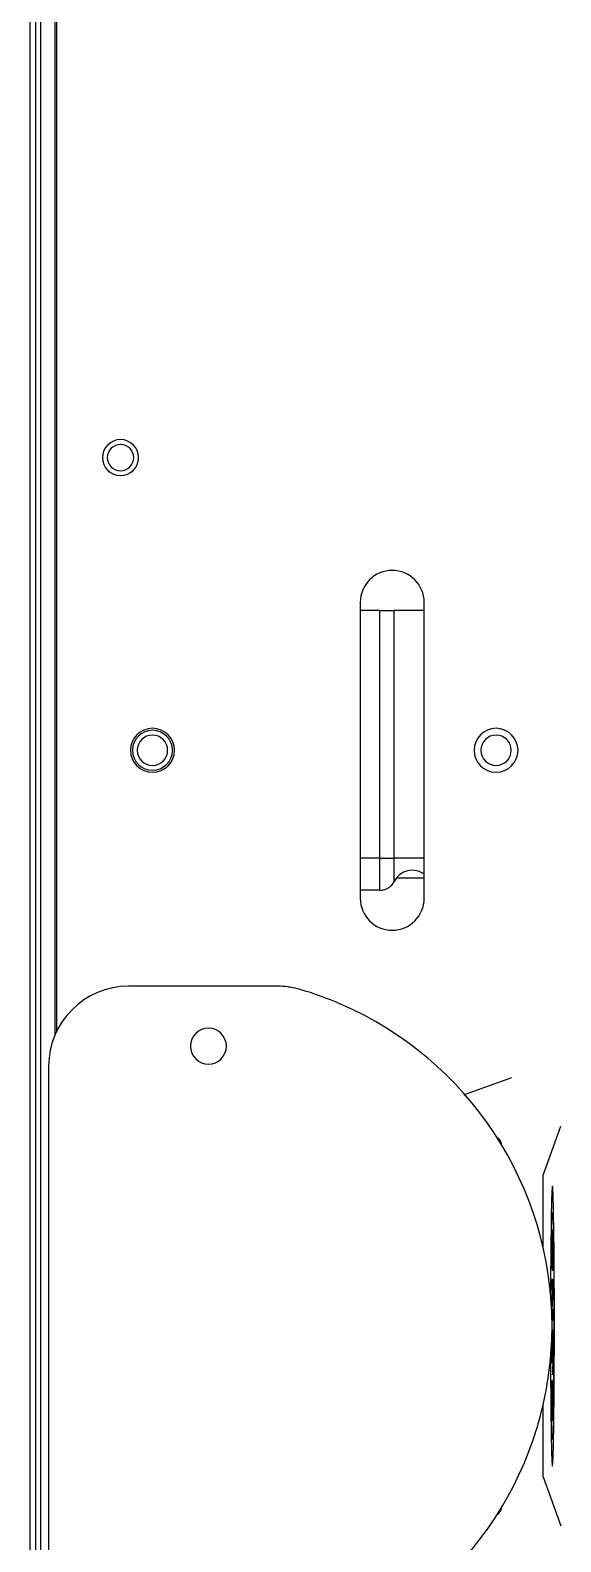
# Model space of a CAD drawing. Header units: millimetres. Extents: x 473 to 3963, y -1329 to 3488.
# Drawn here: x 1834.8 to 1901.2, y 2793.2 to 2982.2 of the extents above; entities that cross this region are included whole.
import ezdxf

# ---------------------------------------------------------------- set-up
doc = ezdxf.new("R2010")
doc.units = ezdxf.units.MM
doc.header["$LTSCALE"] = 392.37
doc.layers.get('0').update_dxf_attribs({"linetype": 'CONTINUOUS'})

msp = doc.modelspace()

# ---------------------------------------------------------------- linework, layer by layer
at = {"linetype": 'Continuous'}
for p, q in [((1834.85, 2707.93), (1834.85, 3360.33)), ((1834.85, 2707.93), (1834.85, 3360.33)), ((1836.15, 3360.13), (1836.15, 2710.73)), ((1836.15, 3360.13), (1836.15, 2710.73)), ((1835.54, 2710.93), (1835.54, 3357.33)), ((1837.95, 3279.79), (1837.95, 2856.48)), ((1838.15, 3279.36), (1838.15, 2856.9)), ((1876.15, 2910.63), (1876.15, 2873.63)), ((1878.62, 2909.63), (1876.15, 2909.63)), ((1878.62, 2909.63), (1880.41, 2909.63)), ((1878.62, 2878.63), (1878.62, 2909.63)), ((1884.15, 2909.63), (1880.41, 2909.63)), ((1880.41, 2878.63), (1880.41, 2909.63)), ((1884.15, 2873.63), (1884.15, 2910.63)), ((1878.62, 2878.63), (1876.15, 2878.63)), ((1878.62, 2874.63), (1878.62, 2878.63)), ((1878.62, 2878.63), (1880.41, 2878.63)), ((1880.41, 2877.91), (1880.41, 2878.63)), ((1884.15, 2878.63), (1880.41, 2878.63)), ((1880.41, 2875.74), (1880.41, 2877.91)), ((1884.15, 2876.13), (1880.7, 2876.13)), ((1878.62, 2874.63), (1876.15, 2874.63)), ((1847.18, 2862.63), (1847.15, 2862.63)), ((1865.81, 2862.63), (1847.18, 2862.63)), ((1837.15, 2852.63), (1837.15, 2787.63)), ((1889.19, 2849.08), (1895.14, 2851.23)), ((1899.03, 2838.99), (1901.25, 2845.12)), ((1899.03, 2829.88), (1899.03, 2838.99)), ((1900.06, 2834.31), (1900.06, 2834.3)), ((1900.34, 2834.28), (1900.34, 2834.32)), ((1900.09, 2831.98), (1900.09, 2832.11)), ((1900.26, 2832.1), (1900.18, 2832.1)), ((1900.26, 2832.1), (1900.26, 2832.1)), ((1900.31, 2832.11), (1900.32, 2831.98)), ((1900.38, 2832.11), (1900.38, 2832.23)), ((1900.06, 2830.8), (1900.07, 2830.96)), ((1900.06, 2830.62), (1900.06, 2830.8)), ((1900.19, 2830.62), (1900.26, 2830.62)), ((1900.03, 2828.46), (1900.03, 2828.59)), ((1900.03, 2828.26), (1900.03, 2828.46)), ((1900.26, 2828.59), (1900.19, 2828.59)), ((1899.98, 2827.11), (1899.98, 2827.04)), ((1900.01, 2825.46), (1900.01, 2825.97)), ((1900.27, 2825.97), (1900.13, 2825.97)), ((1900.18, 2827.11), (1900.26, 2827.11)), ((1900, 2825.11), (1900.01, 2825.21)), ((1900, 2824.7), (1900, 2825.11)), ((1900, 2824.63), (1900, 2824.7)), ((1900.01, 2825.21), (1900.01, 2825.46)), ((1900.11, 2825.46), (1900.11, 2825.21)), ((1900.22, 2824.63), (1900.12, 2822.16)), ((1900.13, 2824.7), (1900.22, 2824.7)), ((1900.18, 2822.24), (1900.28, 2824.62)), ((1900.28, 2824.69), (1900.28, 2824.79)), ((1900.28, 2824.62), (1900.28, 2824.69)), ((1900.29, 2825.17), (1900.29, 2825.46)), ((1900.12, 2822.16), (1900.12, 2822.08)), ((1900.27, 2822.16), (1900.18, 2822.16)), ((1900.13, 2820.89), (1900.17, 2820.89)), ((1900.17, 2820.89), (1900.27, 2820.89)), ((1900.29, 2821.4), (1900.29, 2821.66)), ((1900.41, 2821.01), (1900.41, 2820.89)), ((1899.97, 2814.02), (1899.98, 2813.36)), ((1900.02, 2813.36), (1900.01, 2814.02)), ((1900.02, 2813.12), (1900.02, 2813.36)), ((1900.2, 2812.05), (1900.16, 2813.12)), ((1900.24, 2813.12), (1900.2, 2812.05)), ((1900.03, 2812.04), (1900.03, 2812.05)), ((1900.03, 2811.92), (1900.03, 2812.04)), ((1900.03, 2811.7), (1900.03, 2811.92)), ((1900.04, 2810.8), (1900.04, 2810.85)), ((1900.12, 2811.92), (1900.16, 2810.86)), ((1900.16, 2810.8), (1900.12, 2809.73)), ((1900.24, 2810.86), (1900.28, 2811.92)), ((1900.28, 2809.73), (1900.24, 2810.8)), ((1899.03, 2801.28), (1899.03, 2810.39)), ((1900.06, 2809.61), (1900.06, 2809.73)), ((1900.06, 2809.6), (1900.06, 2809.61)), ((1900.06, 2809.39), (1900.06, 2809.6)), ((1900.16, 2808.54), (1900.2, 2809.6)), ((1900.2, 2809.6), (1900.24, 2808.54)), ((1900.09, 2808.24), (1900.09, 2808.29)), ((1900.32, 2808.29), (1900.31, 2808.24)), ((1900.34, 2805.95), (1900.35, 2806.22)), ((1899.03, 2801.28), (1901.25, 2795.14))]:
    msp.add_line(p, q, dxfattribs=at)
for centre, radius, start, end in [((1846.15, 2928.73), 2.25, 0, 180), ((1846.15, 2928.73), 1.65, 0, 180), ((1846.15, 2928.73), 2.25, 180, 360), ((1846.15, 2928.73), 1.65, 180, 360), ((1880.15, 2910.63), 4, 0, 180), ((1850.15, 2892.13), 2.75, 0, 180), ((1850.15, 2892.13), 2.5, 0, 180), ((1850.15, 2892.13), 1.9, 0, 180), ((1893.15, 2892.13), 2.75, 0, 180), ((1893.15, 2892.13), 1.9, 0, 180), ((1850.15, 2892.13), 2.75, 180, 360), ((1850.15, 2892.13), 2.5, 180, 360), ((1850.15, 2892.13), 1.9, 180, 360), ((1893.15, 2892.13), 2.75, 180, 360), ((1893.15, 2892.13), 1.9, 180, 360), ((1882.65, 2874.63), 2.5, 52.6371, 153.6122), ((1878.62, 2876.63), 2, 292.1328, 301.8062), ((1878.62, 2876.63), 2, 292.1328, 301.8062), ((1878.62, 2876.63), 2, 301.8062, 308.6475), ((1878.62, 2876.63), 2, 301.8062, 308.6475), ((1878.62, 2876.63), 2, 308.6475, 317.7093), ((1878.62, 2876.63), 2, 308.6475, 317.7093), ((1878.62, 2876.63), 2, 317.7093, 333.6122), ((1878.62, 2876.63), 2, 317.7093, 333.6122), ((1880.15, 2873.63), 4, 180, 360), ((1878.62, 2876.63), 2, 270, 285.9031), ((1878.62, 2876.63), 2, 270, 285.9031), ((1878.62, 2876.63), 2, 285.9031, 292.1328), ((1878.62, 2876.63), 2, 285.9031, 292.1328), ((1865.81, 2852.63), 10, 82.7384, 90), ((1865.81, 2852.63), 10, 80.9247, 82.7384), ((1865.81, 2852.63), 10, 73.6631, 80.9247), ((1856.28, 2820.13), 43.87, 66.6173, 73.6631), ((1856.28, 2820.13), 43.87, 293.3827, 66.6173), ((1857.15, 2855.13), 2.25, 0, 180), ((1857.15, 2855.13), 2.25, 180, 360), ((1892.64, 2842.63), 1.25, 0.0014, 61.8703), ((2235.22, 2827.88), 335.22, 178.9024, 179.2783), ((1533.41, 2827.38), 366.99, 0.7561, 1.0765), ((2464.07, 2824.75), 564.09, 179.2533, 179.4037), ((2096.97, 2827.6), 196.93, 178.7243, 179.0205), ((1698.06, 2827.47), 202.3, 0.8938, 1.2772), ((1336.48, 2824.76), 563.94, 0.5965, 0.7469), ((2638.51, 2822.94), 738.55, 179.40399, 179.5615), ((2293.67, 2824.36), 393.66, 179.0877, 179.3833), ((1506.94, 2824.36), 393.45, 0.6169, 0.9127), ((1335.32, 2822.44), 565.08, 0.4742, 0.6244), ((1060.03, 2820.46), 840.38, 0.11648, 0.37615), ((2776.68, 2820.34), 876.69, 179.71973, 179.84303), ((999.67, 2820.12), 900.74, 359.56982, 0.04896), ((1813.16, 2816.88), 87.13, 359.1478, 0.8485), ((3019, 2819.8), 1119.04, 180.14738, 180.29603), ((2766.51, 2819.89), 866.52, 180.15692, 180.29051), ((2683.77, 2817.85), 783.81, 180.32816, 180.69929), ((2253.6, 2815.32), 353.59, 180.7333, 180.9059), ((2132.99, 2813.37), 232.96, 180.9784, 181.1297), ((2095.36, 2812.63), 195.33, 181.1308, 181.2734), ((2296.38, 2813.32), 396.39, 180.7281, 181.0661), ((1532.09, 2812.87), 368.32, 358.9653, 359.2867), ((1892.64, 2797.64), 1.25, 298.13, 359.9987)]:
    msp.add_arc(centre, radius, start, end, dxfattribs=at)
for centre, major_axis, ratio, start_param, end_param in [((1847.15, 2852.63), (-10, 0), 0.999848, -1.570796, 0), ((1900.18, 2830.2), (0, 1.9), 0.034921, 0.28979, 1.159279), ((1900.18, 2830.2), (0, 1.9), 0.034921, 0, 0.28979), ((1900.26, 2831.36), (0, 0.74), 0.034921, -2.748762, 0), ((1900.23, 2829.61), (0, 3.38), 0.034921, 1.159279, 1.982313), ((1900.19, 2829.78), (0, 0.846), 0.034921, 0.179607, 1.437065), ((1900.23, 2829.61), (0, 2.11), 0.034921, 1.437065, 1.704531), ((1900.19, 2829.78), (0, 0.846), 0.034921, 0, 0.179607), ((1900.26, 2831.36), (0, 0.74), 0.034921, -3.141593, -2.748762), ((1900.18, 2829.02), (0, 1.9), 0.034921, -4.300872, -3.141593), ((1900.19, 2829.44), (0, 0.846), 0.034921, -4.57865, -3.141593), ((1900.26, 2827.85), (0, 0.74), 0.034921, -2.748762, 0), ((1900.13, 2825.46), (0, 0.508), 0.034921, 0.000005, 1.570796), ((1900.26, 2827.85), (0, 0.74), 0.034921, -3.141593, -2.748762), ((1900.27, 2825.46), (0, 0.508), 0.034921, -1.570796, 0), ((1900.13, 2825.21), (0, 0.508), 0.034921, 1.570796, 3.141593), ((1900.22, 2824.66), (0, 0.0423), 0.034921, -1.617392, 0), ((1900.22, 2824.66), (0, 0.0423), 0.034921, -2.426008, -1.617392), ((1900.27, 2825.17), (0, 0.508), 0.034921, -2.426008, -1.570796), ((1900.18, 2822.21), (0, 0.0423), 0.034921, 0.715566, 3.141593), ((1900.27, 2821.66), (0, 0.508), 0.034921, -1.570796, 0), ((1900.27, 2821.4), (0, 0.508), 0.034921, -3.141593, -1.570796), ((1900.2, 2816.88), (0, 1.37), 0.034921, 0, 0.630407), ((1900.2, 2816.88), (0, 1.37), 0.034921, -3.141593, 0), ((1900.2, 2816.88), (0, 1.37), 0.034921, 0.630407, 2.511186), ((1900.2, 2816.88), (0, 1.37), 0.034921, -3.771999, -3.141593), ((1900.14, 2812.52), (0, 0.846), 0.034921, -0.000445, 2.356194), ((1900.14, 2812.52), (0, 0.846), 0.034921, -0.785398, -0.000445), ((1900.26, 2812.52), (0, 0.846), 0.034921, 0.436898, 0.785398), ((1900.26, 2812.52), (0, 0.846), 0.034921, 0.000445, 0.436898), ((1900.26, 2812.52), (0, 0.846), 0.034921, -0.613059, 0.000445), ((1900.26, 2812.52), (0, 0.846), 0.034921, -0.958103, -0.613059), ((1900.26, 2812.52), (0, 0.846), 0.034921, -2.356194, -0.958103), ((1900.16, 2810.83), (0, 0.0423), 0.034921, -2.356194, -0.785398), ((1900.2, 2812.08), (0, 0.0423), 0.034921, -3.926991, -3.141592), ((1900.2, 2812.08), (0, 0.0423), 0.034921, -3.141592, -2.356218), ((1900.24, 2810.83), (0, 0.0423), 0.034921, 0.785398, 2.356194), ((1900.14, 2809.14), (0, 0.846), 0.034921, 0.785408, 3.142037), ((1900.2, 2809.57), (0, 0.0423), 0.034921, 0, 0.785375), ((1900.2, 2809.57), (0, 0.0423), 0.034921, -0.785398, 0), ((1900.26, 2809.14), (0, 0.846), 0.034921, -2.183486, -0.785393), ((1900.14, 2809.14), (0, 0.846), 0.034921, -3.141148, -2.704694), ((1900.14, 2809.14), (0, 0.846), 0.034921, -2.704694, -2.356194), ((1900.26, 2809.14), (0, 0.846), 0.034921, -3.926991, -3.227212), ((1900.26, 2809.14), (0, 0.846), 0.034921, -3.142037, -2.881219), ((1900.26, 2809.14), (0, 0.846), 0.034921, -3.227212, -3.142037), ((1900.26, 2809.14), (0, 0.846), 0.034921, -2.881219, -2.528532), ((1900.26, 2809.14), (0, 0.846), 0.034921, -2.528532, -2.183486)]:
    msp.add_ellipse(centre, major_axis=major_axis, ratio=ratio, start_param=start_param, end_param=end_param, dxfattribs=at)
for points, knots in [([(1900.2, 2837.63), (1900.19, 2837.63), (1900.19, 2837.59), (1900.17, 2837.5), (1900.15, 2837.26), (1900.13, 2836.93), (1900.11, 2836.5), (1900.1, 2836.01), (1900.08, 2835.27), (1900.06, 2834.7), (1900.06, 2834.31)], [0, 0, 0, 0, 0.007929, 0.028229, 0.100299, 0.205094, 0.335134, 0.484686, 0.648202, 1, 1, 1, 1]), ([(1900.25, 2837.32), (1900.24, 2837.4), (1900.23, 2837.5), (1900.21, 2837.59), (1900.21, 2837.63), (1900.2, 2837.63)], [0, 0, 0, 0, 0.718892, 0.920869, 1, 1, 1, 1]), ([(1900.34, 2834.32), (1900.34, 2834.62), (1900.31, 2835.62), (1900.3, 2836.62), (1900.25, 2837.32)], [0, 0, 0, 0, 0.297021, 1, 1, 1, 1]), ([(1900.09, 2832.11), (1900.09, 2832.29), (1900.11, 2832.92), (1900.13, 2833.55), (1900.16, 2834)], [0, 0, 0, 0, 0.293214, 1, 1, 1, 1]), ([(1900.16, 2834), (1900.16, 2834.07), (1900.19, 2834.15), (1900.17, 2834.31), (1900.2, 2834.31)], [0, 0, 0, 0, 0.730843, 1, 1, 1, 1]), ([(1900.2, 2834.31), (1900.22, 2834.31), (1900.22, 2834.21), (1900.24, 2834.1), (1900.25, 2833.87), (1900.27, 2833.48), (1900.29, 2832.88), (1900.31, 2832.38), (1900.31, 2832.11)], [0, 0, 0, 0, 0.024114, 0.089913, 0.191103, 0.319866, 0.635856, 1, 1, 1, 1]), ([(1900.38, 2808.28), (1900.4, 2810.11), (1900.46, 2817.56), (1900.46, 2825.01), (1900.4, 2830.63)], [0, 0, 0, 0, 0.245747, 1, 1, 1, 1]), ([(1900.24, 2819.42), (1900.24, 2819.49), (1900.23, 2819.6), (1900.21, 2819.69), (1900.21, 2819.73), (1900.2, 2819.73)], [0, 0, 0, 0, 0.73305, 0.926633, 1, 1, 1, 1]), ([(1900.28, 2818.17), (1900.28, 2818.29), (1900.27, 2818.71), (1900.26, 2819.12), (1900.24, 2819.42)], [0, 0, 0, 0, 0.297247, 1, 1, 1, 1]), ([(1900.2, 2814.02), (1900.21, 2814.02), (1900.21, 2814.06), (1900.23, 2814.15), (1900.24, 2814.26), (1900.24, 2814.33)], [0, 0, 0, 0, 0.073368, 0.266953, 1, 1, 1, 1]), ([(1900.24, 2814.33), (1900.25, 2814.42), (1900.26, 2814.83), (1900.27, 2815.25), (1900.28, 2815.58)], [0, 0, 0, 0, 0.194746, 1, 1, 1, 1]), ([(1900.38, 2813.36), (1900.38, 2812.92), (1900.37, 2811.23), (1900.34, 2809.54), (1900.32, 2808.29)], [0, 0, 0, 0, 0.260706, 1, 1, 1, 1]), ([(1900.16, 2806.27), (1900.15, 2806.39), (1900.11, 2807.05), (1900.1, 2807.7), (1900.09, 2808.24)], [0, 0, 0, 0, 0.19008, 1, 1, 1, 1]), ([(1900.31, 2808.24), (1900.31, 2807.96), (1900.29, 2807.44), (1900.28, 2806.82), (1900.25, 2806.42), (1900.24, 2806.18), (1900.21, 2806.06), (1900.22, 2805.95), (1900.2, 2805.95)], [0, 0, 0, 0, 0.364563, 0.678908, 0.80599, 0.906558, 0.974116, 1, 1, 1, 1]), ([(1900.06, 2805.95), (1900.06, 2805.56), (1900.08, 2804.99), (1900.1, 2804.26), (1900.11, 2803.76), (1900.13, 2803.34), (1900.14, 2802.97), (1900.19, 2802.8), (1900.17, 2802.63), (1900.2, 2802.63)], [0, 0, 0, 0, 0.350627, 0.513474, 0.663793, 0.795857, 0.90235, 0.973761, 1, 1, 1, 1]), ([(1900.2, 2805.95), (1900.19, 2805.95), (1900.19, 2806), (1900.17, 2806.08), (1900.16, 2806.19), (1900.16, 2806.27)], [0, 0, 0, 0, 0.078765, 0.281043, 1, 1, 1, 1]), ([(1900.25, 2802.95), (1900.26, 2803.14), (1900.31, 2804.14), (1900.33, 2805.13), (1900.34, 2805.95)], [0, 0, 0, 0, 0.188034, 1, 1, 1, 1]), ([(1900.2, 2802.63), (1900.23, 2802.63), (1900.21, 2802.8), (1900.24, 2802.87), (1900.25, 2802.95)], [0, 0, 0, 0, 0.268665, 1, 1, 1, 1])]:
    msp.add_open_spline(points, degree=3, knots=knots, dxfattribs=at)
for points in [[(1899.99, 2828.59), (1899.98, 2828.1), (1899.98, 2827.61), (1899.98, 2827.11)], [(1900.02, 2827.11), (1900.02, 2827.49), (1900.03, 2827.87), (1900.03, 2828.26)], [(1899.97, 2825.97), (1899.97, 2825.55), (1899.97, 2825.13), (1899.96, 2824.7)], [(1899.98, 2827.04), (1899.97, 2826.68), (1899.97, 2826.33), (1899.97, 2825.97)], [(1900.01, 2825.97), (1900.01, 2826.35), (1900.02, 2826.73), (1900.02, 2827.11)], [(1900.38, 2827.12), (1900.39, 2826.73), (1900.39, 2826.35), (1900.39, 2825.97)], [(1899.96, 2824.7), (1899.96, 2824.25), (1899.96, 2823.79), (1899.96, 2823.34)], [(1900.41, 2822.16), (1900.41, 2821.78), (1900.41, 2821.4), (1900.41, 2821.01)], [(1900.01, 2814.02), (1900.01, 2814.51), (1900.01, 2815.01), (1900, 2815.5)], [(1900.03, 2812.05), (1900.03, 2812.41), (1900.02, 2812.76), (1900.02, 2813.12)], [(1900.04, 2810.85), (1900.04, 2811.13), (1900.04, 2811.42), (1900.03, 2811.7)]]:
    msp.add_open_spline(points, degree=3, dxfattribs=at)

doc.saveas('drawing.dxf')
